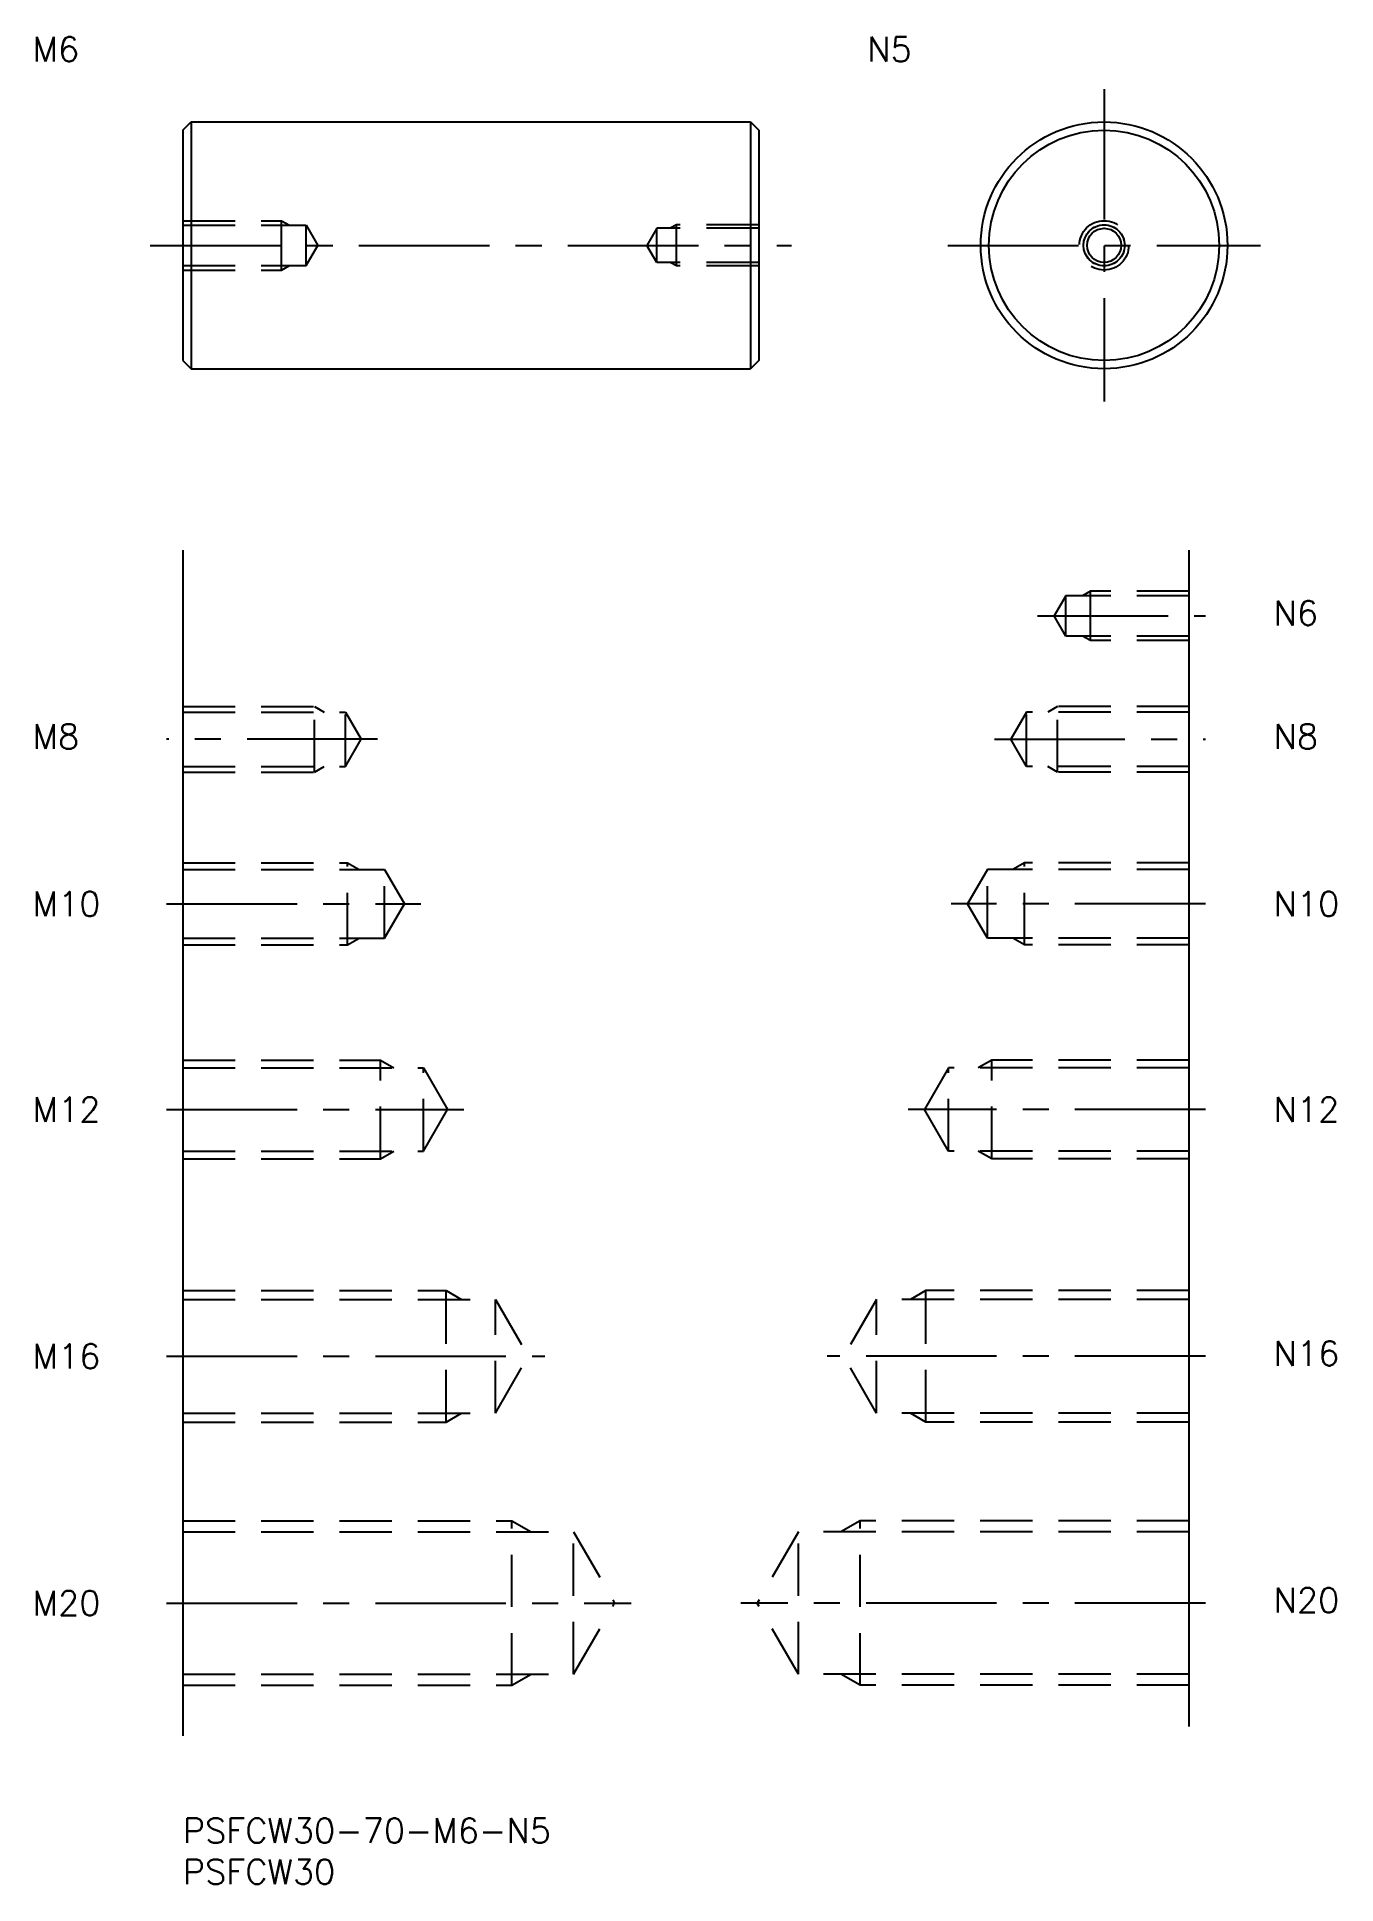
# Model space of a CAD drawing. Extents: x -18 to 140, y -8 to 217.
import ezdxf

# ---------------------------------------------------------------- set-up
doc = ezdxf.new("R2010")
doc.units = 0
doc.header["$LTSCALE"] = 0.5
doc.linetypes.add('CENTER', pattern=[50.8, 31.75, -6.35, 6.35, -6.35])
doc.linetypes.add('DASHED', pattern=[19.05, 12.7, -6.35])
for name, color, linetype in [('MSM_CENTER', 1, 'CENTER'), ('MSM_CONTINUOUS', 7, 'CONTINUOUS'), ('MSM_DASHED', 4, 'DASHED'), ('MSM_NARROW', 5, 'CONTINUOUS'), ('MSM_PART_NUMBER', 7, 'CONTINUOUS')]:
    doc.layers.add(name, color=color, linetype=linetype)
doc.styles.get("Standard").update_dxf_attribs({"font": 'txt.shx', "height": 3, "bigfont": 'bigfont.shx'})

# ---------------------------------------------------------------- blocks, each defined once
blk = doc.blocks.new('*U36')
at = {"layer": 'MSM_PART_NUMBER'}
blk.add_text('PSFCW30-70-M6-N5', height=3, dxfattribs=at).set_placement((0, -3))
blk = doc.blocks.new('*U37')
at = {"layer": 'MSM_PART_NUMBER'}
blk.add_text('PSFCW30', height=3, dxfattribs=at).set_placement((0, -8))
blk = doc.blocks.new('*U39')
at = {"layer": 'MSM_PART_NUMBER'}
blk.add_text('M10', height=3, dxfattribs=at).set_placement((-18.27, 109.66))
blk = doc.blocks.new('*U40')
at = {"layer": 'MSM_PART_NUMBER'}
blk.add_text('M12', height=3, dxfattribs=at).set_placement((-18.27, 84.66))
blk = doc.blocks.new('*U41')
at = {"layer": 'MSM_PART_NUMBER'}
blk.add_text('M16', height=3, dxfattribs=at).set_placement((-18.27, 54.66))
blk = doc.blocks.new('*U42')
at = {"layer": 'MSM_PART_NUMBER'}
blk.add_text('M20', height=3, dxfattribs=at).set_placement((-18.27, 24.66))
blk = doc.blocks.new('*U43')
at = {"layer": 'MSM_PART_NUMBER'}
blk.add_text('M8', height=3, dxfattribs=at).set_placement((-18.27, 130.01))
blk = doc.blocks.new('*U44')
at = {"layer": 'MSM_PART_NUMBER'}
blk.add_text('M6', height=3, dxfattribs=at).set_placement((-18.27, 213.55))
blk = doc.blocks.new('*U45')
at = {"layer": 'MSM_PART_NUMBER'}
blk.add_text('N6', height=3, dxfattribs=at).set_placement((132.62, 145.01))
blk = doc.blocks.new('*U46')
at = {"layer": 'MSM_PART_NUMBER'}
blk.add_text('N16', height=3, dxfattribs=at).set_placement((132.62, 55.01))
blk = doc.blocks.new('*U47')
at = {"layer": 'MSM_PART_NUMBER'}
blk.add_text('N20', height=3, dxfattribs=at).set_placement((132.62, 25.01))
blk = doc.blocks.new('*U48')
at = {"layer": 'MSM_PART_NUMBER'}
blk.add_text('N10', height=3, dxfattribs=at).set_placement((132.62, 109.66))
blk = doc.blocks.new('*U49')
at = {"layer": 'MSM_PART_NUMBER'}
blk.add_text('N12', height=3, dxfattribs=at).set_placement((132.62, 84.66))
blk = doc.blocks.new('*U50')
at = {"layer": 'MSM_PART_NUMBER'}
blk.add_text('N8', height=3, dxfattribs=at).set_placement((132.62, 130.01))
blk = doc.blocks.new('*U51')
at = {"layer": 'MSM_PART_NUMBER'}
blk.add_text('N5', height=3, dxfattribs=at).set_placement((83.22, 213.55))

msp = doc.modelspace()

# ---------------------------------------------------------------- linework, layer by layer
at = {"layer": 'MSM_CENTER'}
for p, q in [((112, 210.21), (112, 172.21)), ((-4, 191.21), (74, 191.21)), ((93, 191.21), (131, 191.21)), ((103.91, 146.16), (124.33, 146.16)), ((23.67, 131.16), (-2, 131.16)), ((98.66, 131.16), (124.33, 131.16)), ((-2, 111.16), (28.92, 111.16)), ((124.33, 111.16), (93.41, 111.16)), ((-2, 86.16), (34.17, 86.16)), ((124.33, 86.16), (88.16, 86.16)), ((-2, 56.16), (43.99, 56.16)), ((124.33, 56.16), (78.33, 56.16)), ((-2, 26.16), (54.49, 26.16)), ((124.33, 26.16), (67.83, 26.16))]:
    msp.add_line(p, q, dxfattribs=at)
at = {"layer": 'MSM_CONTINUOUS'}
for p, q in [((0, 205.21), (1, 206.21)), ((0, 205.21), (0, 177.21)), ((1, 206.21), (69, 206.21)), ((1, 206.21), (1, 176.21)), ((69, 206.21), (70, 205.21)), ((69, 206.21), (69, 176.21)), ((70, 205.21), (70, 177.21)), ((0, 177.21), (1, 176.21)), ((1, 176.21), (69, 176.21)), ((70, 177.21), (69, 176.21)), ((0, 154.16), (0, 10)), ((122.33, 11.16), (122.33, 154.16))]:
    msp.add_line(p, q, dxfattribs=at)
for radius in [15, 14, 2.07]:
    msp.add_circle((112, 191.21), radius, dxfattribs=at)
at = {"layer": 'MSM_DASHED'}
for p, q in [((0, 194.21), (12, 194.21)), ((0, 193.67), (15, 193.67)), ((12, 188.21), (12, 194.21)), ((12, 194.21), (12.94, 193.67)), ((15, 188.75), (15, 193.67)), ((15, 193.67), (16.42, 191.21)), ((57.6, 193.28), (56.41, 191.21)), ((70, 193.28), (57.6, 193.28)), ((57.6, 189.14), (57.6, 193.28)), ((60, 193.71), (59.25, 193.28)), ((70, 193.71), (60, 193.71)), ((60, 188.71), (60, 193.71)), ((15, 188.75), (16.42, 191.21)), ((57.6, 189.14), (56.41, 191.21)), ((0, 188.75), (15, 188.75)), ((12, 188.21), (12.94, 188.75)), ((70, 189.14), (57.6, 189.14)), ((60, 188.71), (59.25, 189.14)), ((70, 188.71), (60, 188.71)), ((0, 188.21), (12, 188.21)), ((107.33, 148.62), (105.91, 146.16)), ((107.33, 143.7), (107.33, 148.62)), ((122.33, 148.62), (107.33, 148.62)), ((110.33, 149.16), (109.39, 148.62)), ((110.33, 143.16), (110.33, 149.16)), ((122.33, 149.16), (110.33, 149.16)), ((107.33, 143.7), (105.91, 146.16)), ((122.33, 143.7), (107.33, 143.7)), ((110.33, 143.16), (109.39, 143.7)), ((122.33, 143.16), (110.33, 143.16)), ((0, 135.16), (16, 135.16)), ((16, 127.16), (16, 135.16)), ((16, 135.16), (17.17, 134.48)), ((106.33, 135.16), (105.15, 134.48)), ((106.33, 127.16), (106.33, 135.16)), ((122.33, 135.16), (106.33, 135.16)), ((0, 134.48), (19.75, 134.48)), ((19.75, 127.84), (19.75, 134.48)), ((19.75, 134.48), (21.67, 131.16)), ((102.58, 134.48), (100.66, 131.16)), ((102.58, 127.84), (102.58, 134.48)), ((122.33, 134.48), (102.58, 134.48)), ((19.75, 127.84), (21.67, 131.16)), ((102.58, 127.84), (100.66, 131.16)), ((0, 127.84), (19.75, 127.84)), ((0, 127.16), (16, 127.16)), ((16, 127.16), (17.17, 127.84)), ((122.33, 127.84), (102.58, 127.84)), ((106.33, 127.16), (105.15, 127.84)), ((122.33, 127.16), (106.33, 127.16)), ((0, 116.16), (20, 116.16)), ((0, 115.35), (24.5, 115.35)), ((20, 106.16), (20, 116.16)), ((20, 116.16), (21.41, 115.35)), ((24.5, 106.97), (24.5, 115.35)), ((24.5, 115.35), (26.92, 111.16)), ((97.83, 115.35), (95.41, 111.16)), ((97.83, 106.97), (97.83, 115.35)), ((122.33, 115.35), (97.83, 115.35)), ((102.33, 116.16), (100.92, 115.35)), ((102.33, 106.16), (102.33, 116.16)), ((122.33, 116.16), (102.33, 116.16)), ((24.5, 106.97), (26.92, 111.16)), ((97.83, 106.97), (95.41, 111.16)), ((0, 106.97), (24.5, 106.97)), ((0, 106.16), (20, 106.16)), ((20, 106.16), (21.41, 106.97)), ((122.33, 106.97), (97.83, 106.97)), ((102.33, 106.16), (100.92, 106.97)), ((122.33, 106.16), (102.33, 106.16)), ((0, 92.16), (24, 92.16)), ((24, 80.16), (24, 92.16)), ((24, 92.16), (25.64, 91.21)), ((98.33, 92.16), (96.68, 91.21)), ((98.33, 80.16), (98.33, 92.16)), ((122.33, 92.16), (98.33, 92.16)), ((0, 91.21), (29.25, 91.21)), ((29.25, 81.11), (29.25, 91.21)), ((29.25, 91.21), (32.17, 86.16)), ((93.08, 91.21), (90.16, 86.16)), ((93.08, 81.11), (93.08, 91.21)), ((122.33, 91.21), (93.08, 91.21)), ((29.25, 81.11), (32.17, 86.16)), ((93.08, 81.11), (90.16, 86.16)), ((0, 81.11), (29.25, 81.11)), ((24, 80.16), (25.64, 81.11)), ((122.33, 81.11), (93.08, 81.11)), ((98.33, 80.16), (96.68, 81.11)), ((0, 80.16), (24, 80.16)), ((122.33, 80.16), (98.33, 80.16)), ((0, 64.16), (32, 64.16)), ((0, 63.08), (38, 63.08)), ((32, 48.16), (32, 64.16)), ((32, 64.16), (33.87, 63.08)), ((38, 49.24), (38, 63.08)), ((38, 63.08), (41.99, 56.16)), ((84.33, 63.08), (80.33, 56.16)), ((84.33, 49.24), (84.33, 63.08)), ((122.33, 63.08), (84.33, 63.08)), ((90.33, 64.16), (88.45, 63.08)), ((90.33, 48.16), (90.33, 64.16)), ((122.33, 64.16), (90.33, 64.16)), ((38, 49.24), (41.99, 56.16)), ((84.33, 49.24), (80.33, 56.16)), ((0, 49.24), (38, 49.24)), ((0, 48.16), (32, 48.16)), ((32, 48.16), (33.87, 49.24)), ((122.33, 49.24), (84.33, 49.24)), ((90.33, 48.16), (88.45, 49.24)), ((122.33, 48.16), (90.33, 48.16)), ((0, 36.16), (40, 36.16)), ((40, 16.16), (40, 36.16)), ((40, 36.16), (42.34, 34.81)), ((82.33, 36.16), (79.98, 34.81)), ((122.33, 36.16), (82.33, 36.16)), ((82.33, 16.16), (82.33, 36.16)), ((0, 34.81), (47.5, 34.81)), ((47.5, 34.81), (52.49, 26.16)), ((47.5, 17.51), (47.5, 34.81)), ((74.83, 34.81), (69.83, 26.16)), ((122.33, 34.81), (74.83, 34.81)), ((74.83, 17.51), (74.83, 34.81)), ((47.5, 17.51), (52.49, 26.16)), ((74.83, 17.51), (69.83, 26.16)), ((0, 17.51), (47.5, 17.51)), ((0, 16.16), (40, 16.16)), ((40, 16.16), (42.34, 17.51)), ((122.33, 17.51), (74.83, 17.51)), ((82.33, 16.16), (79.98, 17.51)), ((122.33, 16.16), (82.33, 16.16))]:
    msp.add_line(p, q, dxfattribs=at)
for radius in [3, 2.5]:
    msp.add_circle((112, 191.21), radius, dxfattribs=at)
at = {"layer": 'MSM_NARROW'}
msp.add_circle((112, 191.21), 2.5, dxfattribs=at)

# ---------------------------------------------------------------- block references
at = {"layer": 'MSM_CONTINUOUS'}
for name in ['*U44', '*U51', '*U45', '*U43', '*U50', '*U39', '*U48', '*U40', '*U49', '*U41', '*U46', '*U42', '*U47', '*U36', '*U37']:
    msp.add_blockref(name, (0, 0), dxfattribs=at)

doc.saveas('drawing.dxf')
